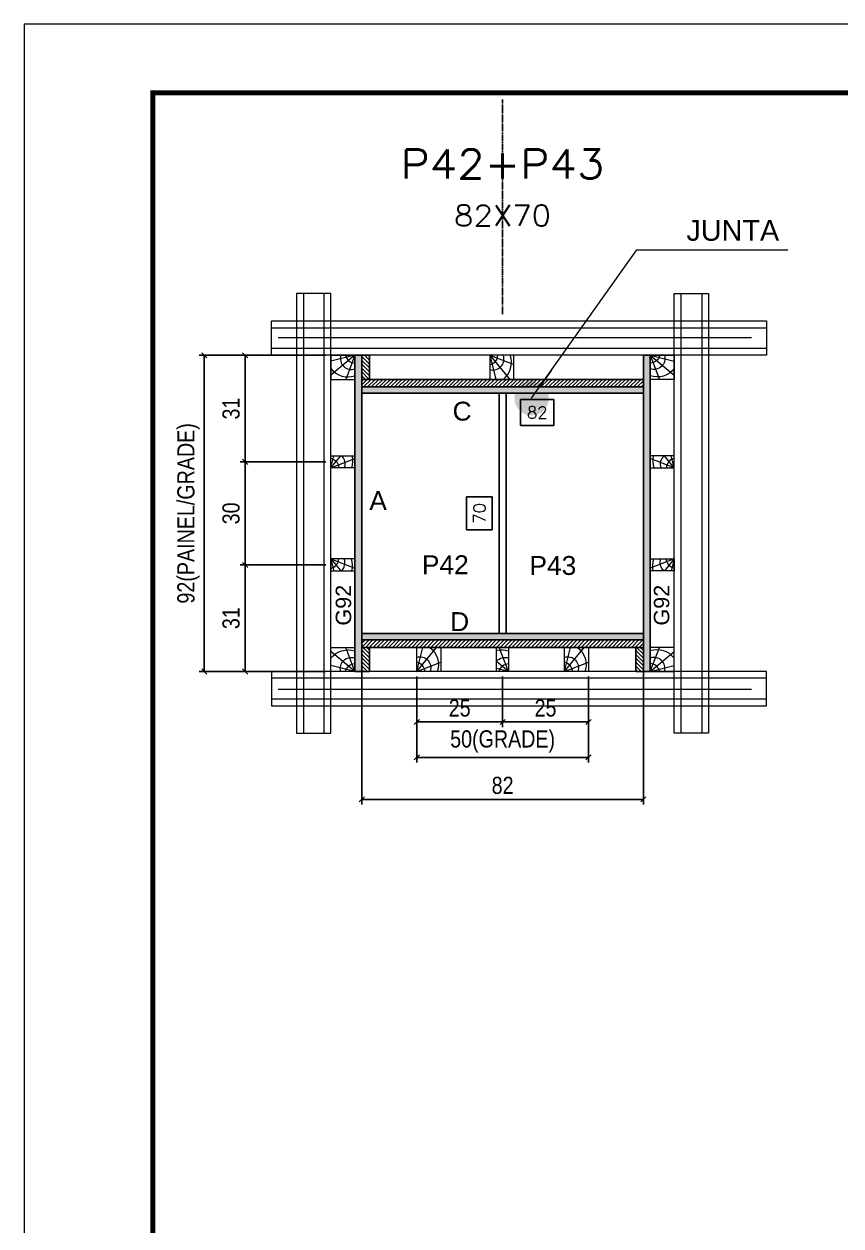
# Model space of a CAD drawing. Extents: x 2949 to 9203, y -16089 to 12527.
# Drawn here: x 6133 to 6608, y 8381 to 9081 of the extents above; entities that cross this region are included whole.
import ezdxf
from ezdxf.enums import TextEntityAlignment as Align

# ---------------------------------------------------------------- set-up
doc = ezdxf.new("R2010")
doc.units = 0
doc.linetypes.add('DASHED', pattern=[0.75, 0.5, -0.25])
doc.linetypes.add('HIDDEN', pattern=[0.375, 0.25, -0.125])
for name, color, linetype in [('CHAPA', 1, 'Continuous'), ('COTA', 241, 'Continuous'), ('MEIO_PONT', 93, 'Continuous'), ('Painéis', 200, 'Continuous'), ('SARRAFO', 251, 'Continuous'), ('Texto de Titulo', 7, 'Continuous'), ('Texto Qtd Sarr', 242, 'Continuous'), ('TEXTO_GERAL', 7, 'Continuous')]:
    doc.layers.add(name, color=color, linetype=linetype)
for name, color, linetype, lineweight in [('Folhas', 255, 'Continuous', 9), ('Hachura', 251, 'Continuous', 9), ('Madeira', 126, 'Continuous', 18), ('Perfil Metálico', 224, 'Continuous', 18), ('SARRAFO DE PRESSAO', 251, 'DASHED', 9), ('Texto Seção', 7, 'Continuous', 15)]:
    doc.layers.add(name, color=color, linetype=linetype, lineweight=lineweight)
doc.styles.add('ARIAL', font='arial.ttf')
doc.styles.add('COTA TECNICA 2X', font='techl___.ttf', dxfattribs={"height": 10})
doc.styles.add('ROMANS', font='romans.shx')
doc.styles.add('SANSSERIF', font='sas_____.pfb')
doc.styles.get("Standard").update_dxf_attribs({"font": 'arial.ttf'})
doc.dimstyles.new('3x', dxfattribs={"dimtxt": 10, "dimasz": 5, "dimexe": 7, "dimexo": 5, "dimgap": 4, "dimtad": 1, "dimdec": 4, "dimlfac": 0.333333, "dimdsep": 46, "dimtxsty": 'Standard', "dimblk": 'DOT', "dimcen": 0.09, "dimclrd": 1, "dimclre": 1, "dimclrt": 2, "dimadec": 0, "dimazin": 2, "dimtfac": 1, "dimtdec": 4, "dimtmove": 0, "dimatfit": 3, "dimldrblk": 'DOT', "dimfxl": 1, "dimtolj": 1, "dimtzin": 0, "dimlwd": 9, "dimlwe": 9, "dimarcsym": 0})
doc.dimstyles.new('SECAO PILAR', dxfattribs={"dimtxt": 10, "dimasz": 3, "dimexe": 3, "dimexo": 3, "dimgap": 3, "dimtad": 1, "dimdec": 1, "dimlfac": 0.5, "dimzin": 12, "dimdsep": 46, "dimtxsty": 'COTA TECNICA 2X', "dimblk1": 'OBLIQUE', "dimblk2": 'OBLIQUE', "dimsah": 1, "dimcen": 0.9, "dimclrd": 256, "dimclre": 256, "dimclrt": 256, "dimadec": 1, "dimazin": 3, "dimtfac": 1, "dimtdec": 1, "dimtmove": 0, "dimatfit": 3, "dimfxl": 1, "dimtolj": 1, "dimtzin": 12, "dimarcsym": 0})
doc.dimstyles.new('SECÇÃO 2', dxfattribs={"dimtxt": 7, "dimasz": 6, "dimexe": 0.18, "dimexo": 2, "dimgap": -4, "dimtad": 3, "dimdec": 1, "dimlfac": 0.5, "dimzin": 12, "dimdsep": 46, "dimtxsty": 'ROMANS', "dimblk": 'ARCHTICK', "dimcen": 0.09, "dimse1": 1, "dimse2": 1, "dimsd1": 1, "dimsd2": 1, "dimclrd": 180, "dimclre": 5, "dimclrt": 1, "dimadec": 0, "dimazin": 3, "dimtfac": 1, "dimtdec": 1, "dimtofl": 0, "dimtmove": 0, "dimatfit": 3, "dimldrblk": 'ARCHTICK', "dimfxl": 1, "dimtolj": 1, "dimtzin": 0, "dimarcsym": 0})
pattern_1 = [(135, (-16562.0793, 18207.1393), (-1.12253202, -1.12253202), [])]
pattern_2 = [(45, (15898.2807, 31613.9956), (-1.12253202, 1.12253202), [])]

# ---------------------------------------------------------------- blocks, each defined once
blk = doc.blocks.new('9999999999')
at = {"layer": 'Folhas'}
blk.add_lwpolyline([(98138.98, 34190.21), (99623.98, 34190.21), (99623.98, 35240.21), (98138.98, 35240.21)], close=True, dxfattribs=at)
at = {"layer": 'Folhas', "color": 30, "const_width": 3}
blk.add_lwpolyline([(98213.98, 34230.21), (99583.98, 34230.21), (99583.98, 35200.21), (98213.98, 35200.21)], close=True, dxfattribs=at)
blk = doc.blocks.new('*D3529')
at = {"layer": 'COTA', "color": 180, "lineweight": -2, "transparency": 16777216}
for p, q in [((6405.33, 8805.85), (6390.33, 8805.85)), ((6390.33, 8805.85), (6390.33, 8786.52)), ((6405.33, 8786.52), (6405.33, 8805.85)), ((6390.33, 8786.52), (6405.33, 8786.52))]:
    blk.add_line(p, q, dxfattribs=at)
at = {"layer": 'Defpoints', "color": 0, "transparency": 16777216}
for p in [(6329.33, 8866.19), (6329.33, 8726.19), (6409.33, 8726.19)]:
    blk.add_point(p, dxfattribs=at)
at = {"layer": 'COTA', "color": 1, "transparency": 16777216, "insert": (6397.83, 8796.19), "char_height": 7, "attachment_point": 5, "rotation": 90, "style": 'ROMANS'}
blk.add_mtext('\\A1;70', dxfattribs=at)
blk = doc.blocks.new('_ArchTick')
at = {"color": 0, "linetype": 'ByBlock', "const_width": 0.15}
blk.add_lwpolyline([(-0.5, -0.5), (0.5, 0.5)], dxfattribs=at)
blk = doc.blocks.new('*D3530')
at = {"layer": 'COTA', "color": 180, "lineweight": -2, "transparency": 16777216}
for p, q in [((6441.18, 8862.39), (6421.84, 8862.39)), ((6421.84, 8862.39), (6421.84, 8847.39)), ((6441.18, 8847.39), (6441.18, 8862.39)), ((6421.84, 8847.39), (6441.18, 8847.39))]:
    blk.add_line(p, q, dxfattribs=at)
at = {"layer": 'Defpoints', "color": 0, "transparency": 16777216}
for p in [(6329.33, 8866.19), (6493.33, 8866.19), (6493.33, 8843.39)]:
    blk.add_point(p, dxfattribs=at)
at = {"layer": 'COTA', "color": 1, "transparency": 16777216, "insert": (6431.51, 8854.89), "char_height": 7, "attachment_point": 5, "style": 'ROMANS'}
blk.add_mtext('\\A1;82', dxfattribs=at)
blk = doc.blocks.new('titulo1')
at = {"layer": 'Defpoints', "color": 252, "linetype": 'HIDDEN', "ltscale": 2}
blk.add_line((0, 0), (0, 125), dxfattribs=at)
at = {"layer": 'Defpoints', "style": 'ROMANS', "oblique": 15}
blk.add_attdef('FOLHA', text='', height=10, dxfattribs=at).set_placement((0, 15.58), align=Align.MIDDLE_CENTER)
at = {"layer": 'Texto Qtd Sarr', "color": 3, "style": 'ROMANS', "oblique": 15}
for tag, height, p in [('TITULO', 17, (0, 71.45)), ('SEÇÃO', 12, (0, 41.55))]:
    blk.add_attdef(tag, text='', height=height, dxfattribs=at).set_placement(p, align=Align.MIDDLE_CENTER)
blk = doc.blocks.new('_Oblique')
at = {"color": 0, "linetype": 'ByBlock', "lineweight": -2}
blk.add_line((-0.5, -0.5), (0.5, 0.5), dxfattribs=at)
blk = doc.blocks.new('*D3531')
at = {"layer": 'COTA', "lineweight": -2, "transparency": 16777216}
for p, q in [((6308.33, 8888.19), (6234.55, 8888.19)), ((6237.55, 8888.19), (6237.55, 8704.19)), ((6308.33, 8704.19), (6234.55, 8704.19))]:
    blk.add_line(p, q, dxfattribs=at)
at = {"layer": 'Defpoints', "color": 0, "transparency": 16777216}
for p in [(6311.33, 8888.19), (6237.55, 8704.19), (6311.33, 8704.19)]:
    blk.add_point(p, dxfattribs=at)
at = {"layer": 'COTA', "lineweight": -2, "transparency": 16777216, "xscale": 3, "yscale": 3, "zscale": 3}
for p, rotation in [((6237.55, 8888.19), 90), ((6237.55, 8704.19), 270)]:
    blk.add_blockref('_Oblique', p, dxfattribs=dict(at, rotation=rotation))
at = {"layer": 'COTA', "transparency": 16777216, "insert": (6228.33, 8796.19), "char_height": 10, "attachment_point": 5, "rotation": 90, "style": 'COTA TECNICA 2X'}
blk.add_mtext('\\A1;92(PAINEL/GRADE)', dxfattribs=at)
blk = doc.blocks.new('*D3532')
at = {"layer": 'COTA', "lineweight": -2, "transparency": 16777216}
for p, q in [((6308.33, 8766.19), (6258.39, 8766.19)), ((6261.39, 8766.19), (6261.39, 8704.19)), ((6308.33, 8704.19), (6258.39, 8704.19))]:
    blk.add_line(p, q, dxfattribs=at)
at = {"layer": 'Defpoints', "color": 0, "transparency": 16777216}
for p in [(6311.33, 8766.19), (6261.39, 8704.19), (6311.33, 8704.19)]:
    blk.add_point(p, dxfattribs=at)
at = {"layer": 'COTA', "lineweight": -2, "transparency": 16777216, "xscale": 3, "yscale": 3, "zscale": 3}
for p, rotation in [((6261.39, 8766.19), 90), ((6261.39, 8704.19), 270)]:
    blk.add_blockref('_Oblique', p, dxfattribs=dict(at, rotation=rotation))
at = {"layer": 'COTA', "transparency": 16777216, "insert": (6253.17, 8735.19), "char_height": 10, "attachment_point": 5, "rotation": 90, "style": 'COTA TECNICA 2X'}
blk.add_mtext('\\A1;31', dxfattribs=at)
blk = doc.blocks.new('PONTALETE')
at = {"layer": 'Madeira'}
for q in [(2.71, 7), (7, 5.76), (7, 1.74)]:
    blk.add_line((0, 0), q, dxfattribs=at)
blk.add_lwpolyline([(0, 0), (7, 0), (7, 7), (0, 7)], close=True, dxfattribs=at)
for centre, radius, start, end in [((2.04, 0.06), 6.23, 37.2818, 109.0913), ((1.09, 0.9), 3.19, 343.603, 109.9847), ((-0.21, -0.78), 3.09, 14.6322, 86.0383)]:
    blk.add_arc(centre, radius, start, end, dxfattribs=at)
blk = doc.blocks.new('MEIO PONTALETE')
at = {"layer": 'Madeira'}
for q in [(2.71, 7), (3.5, 2.88), (3.5, 0.87)]:
    blk.add_line((0, 0), q, dxfattribs=at)
blk.add_lwpolyline([(0, 0), (3.5, 0), (3.5, 7), (0, 7)], close=True, dxfattribs=at)
for centre, radius, start, end in [((2.04, 0.06), 6.23, 76.4499, 109.0913), ((1.09, 0.9), 3.19, 40.9063, 109.9847), ((-0.21, -0.78), 3.09, 14.6322, 86.0383)]:
    blk.add_arc(centre, radius, start, end, dxfattribs=at)
blk = doc.blocks.new('*D3533')
at = {"layer": 'COTA', "lineweight": -2, "transparency": 16777216}
for p, q in [((6308.33, 8888.19), (6258.39, 8888.19)), ((6261.39, 8888.19), (6261.39, 8826.19)), ((6308.33, 8826.19), (6258.39, 8826.19))]:
    blk.add_line(p, q, dxfattribs=at)
at = {"layer": 'Defpoints', "color": 0, "transparency": 16777216}
for p in [(6311.33, 8888.19), (6261.39, 8826.19), (6311.33, 8826.19)]:
    blk.add_point(p, dxfattribs=at)
at = {"layer": 'COTA', "lineweight": -2, "transparency": 16777216, "xscale": 3, "yscale": 3, "zscale": 3}
for p, rotation in [((6261.39, 8888.19), 90), ((6261.39, 8826.19), 270)]:
    blk.add_blockref('_Oblique', p, dxfattribs=dict(at, rotation=rotation))
at = {"layer": 'COTA', "transparency": 16777216, "insert": (6253.17, 8857.19), "char_height": 10, "attachment_point": 5, "rotation": 90, "style": 'COTA TECNICA 2X'}
blk.add_mtext('\\A1;31', dxfattribs=at)
blk = doc.blocks.new('*D3534')
at = {"layer": 'COTA', "lineweight": -2, "transparency": 16777216}
for p, q in [((6308.33, 8826.19), (6258.39, 8826.19)), ((6261.39, 8826.19), (6261.39, 8766.19)), ((6308.33, 8766.19), (6258.39, 8766.19))]:
    blk.add_line(p, q, dxfattribs=at)
at = {"layer": 'Defpoints', "color": 0, "transparency": 16777216}
for p in [(6311.33, 8826.19), (6261.39, 8766.19), (6311.33, 8766.19)]:
    blk.add_point(p, dxfattribs=at)
at = {"layer": 'COTA', "lineweight": -2, "transparency": 16777216, "xscale": 3, "yscale": 3, "zscale": 3}
for p, rotation in [((6261.39, 8826.19), 90), ((6261.39, 8766.19), 270)]:
    blk.add_blockref('_Oblique', p, dxfattribs=dict(at, rotation=rotation))
at = {"layer": 'COTA', "transparency": 16777216, "insert": (6253.17, 8796.19), "char_height": 10, "attachment_point": 5, "rotation": 90, "style": 'COTA TECNICA 2X'}
blk.add_mtext('\\A1;30', dxfattribs=at)
blk = doc.blocks.new('*D3552')
at = {"layer": 'COTA', "lineweight": -2, "transparency": 16777216}
for p, q in [((6329.33, 8719.59), (6329.33, 8626.72)), ((6493.33, 8719.59), (6493.33, 8626.72)), ((6329.33, 8629.72), (6493.33, 8629.72))]:
    blk.add_line(p, q, dxfattribs=at)
at = {"layer": 'Defpoints', "color": 0, "transparency": 16777216}
for p in [(6329.33, 8722.59), (6493.33, 8722.59), (6493.33, 8629.72)]:
    blk.add_point(p, dxfattribs=at)
at = {"layer": 'COTA', "lineweight": -2, "transparency": 16777216, "xscale": 3, "yscale": 3, "zscale": 3, "rotation": 180}
blk.add_blockref('_Oblique', (6329.33, 8629.72), dxfattribs=at)
at = {"layer": 'COTA', "lineweight": -2, "transparency": 16777216, "xscale": 3, "yscale": 3, "zscale": 3}
blk.add_blockref('_Oblique', (6493.33, 8629.72), dxfattribs=at)
at = {"layer": 'COTA', "transparency": 16777216, "insert": (6411.33, 8637.81), "char_height": 10, "attachment_point": 5, "style": 'COTA TECNICA 2X'}
blk.add_mtext('\\A1;82', dxfattribs=at)
blk = doc.blocks.new('_Dot')
at = {"color": 0, "linetype": 'ByBlock', "lineweight": -2}
blk.add_line((-0.5, 0), (-1, 0), dxfattribs=at)
at = {"color": 0, "linetype": 'ByBlock', "const_width": 0.5}
blk.add_lwpolyline([(-0.25, 0, 1), (0.25, 0, 1)], format="xyb", close=True, dxfattribs=at)
blk = doc.blocks.new('*D3707')
at = {"layer": 'COTA', "lineweight": -2, "transparency": 16777216}
for p, q in [((6361.33, 8701.19), (6361.33, 8671.76)), ((6411.33, 8701.19), (6411.33, 8671.76)), ((6361.33, 8674.76), (6411.33, 8674.76))]:
    blk.add_line(p, q, dxfattribs=at)
at = {"layer": 'Defpoints', "color": 0, "transparency": 16777216}
for p in [(6361.33, 8704.19), (6411.33, 8704.19), (6411.33, 8674.76)]:
    blk.add_point(p, dxfattribs=at)
at = {"layer": 'COTA', "lineweight": -2, "transparency": 16777216, "xscale": 3, "yscale": 3, "zscale": 3, "rotation": 180}
blk.add_blockref('_Oblique', (6361.33, 8674.76), dxfattribs=at)
at = {"layer": 'COTA', "lineweight": -2, "transparency": 16777216, "xscale": 3, "yscale": 3, "zscale": 3}
blk.add_blockref('_Oblique', (6411.33, 8674.76), dxfattribs=at)
at = {"layer": 'COTA', "transparency": 16777216, "insert": (6386.33, 8682.87), "char_height": 10, "attachment_point": 5, "style": 'COTA TECNICA 2X'}
blk.add_mtext('\\A1;25', dxfattribs=at)
blk = doc.blocks.new('*D3708')
at = {"layer": 'COTA', "lineweight": -2, "transparency": 16777216}
for p, q in [((6411.33, 8701.19), (6411.33, 8671.76)), ((6461.33, 8701.19), (6461.33, 8671.76)), ((6411.33, 8674.76), (6461.33, 8674.76))]:
    blk.add_line(p, q, dxfattribs=at)
at = {"layer": 'Defpoints', "color": 0, "transparency": 16777216}
for p in [(6411.33, 8704.19), (6461.33, 8704.19), (6461.33, 8674.76)]:
    blk.add_point(p, dxfattribs=at)
at = {"layer": 'COTA', "lineweight": -2, "transparency": 16777216, "xscale": 3, "yscale": 3, "zscale": 3, "rotation": 180}
blk.add_blockref('_Oblique', (6411.33, 8674.76), dxfattribs=at)
at = {"layer": 'COTA', "lineweight": -2, "transparency": 16777216, "xscale": 3, "yscale": 3, "zscale": 3}
blk.add_blockref('_Oblique', (6461.33, 8674.76), dxfattribs=at)
at = {"layer": 'COTA', "transparency": 16777216, "insert": (6436.33, 8682.87), "char_height": 10, "attachment_point": 5, "style": 'COTA TECNICA 2X'}
blk.add_mtext('\\A1;25', dxfattribs=at)
blk = doc.blocks.new('*D3709')
at = {"layer": 'COTA', "lineweight": -2, "transparency": 16777216}
for p, q in [((6361.33, 8701.19), (6361.33, 8651.19)), ((6461.33, 8701.19), (6461.33, 8651.19)), ((6361.33, 8654.19), (6461.33, 8654.19))]:
    blk.add_line(p, q, dxfattribs=at)
at = {"layer": 'Defpoints', "color": 0, "transparency": 16777216}
for p in [(6361.33, 8704.19), (6461.33, 8704.19), (6461.33, 8654.19)]:
    blk.add_point(p, dxfattribs=at)
at = {"layer": 'COTA', "lineweight": -2, "transparency": 16777216, "xscale": 3, "yscale": 3, "zscale": 3, "rotation": 180}
blk.add_blockref('_Oblique', (6361.33, 8654.19), dxfattribs=at)
at = {"layer": 'COTA', "lineweight": -2, "transparency": 16777216, "xscale": 3, "yscale": 3, "zscale": 3}
blk.add_blockref('_Oblique', (6461.33, 8654.19), dxfattribs=at)
at = {"layer": 'COTA', "transparency": 16777216, "insert": (6411.33, 8663.41), "char_height": 10, "attachment_point": 5, "style": 'COTA TECNICA 2X'}
blk.add_mtext('\\A1;50(GRADE)', dxfattribs=at)

msp = doc.modelspace()

# ---------------------------------------------------------------- hatches: boundary and pattern name
at = {"layer": 'Hachura'}
h = msp.add_hatch(color=256, dxfattribs=at)
h.dxf.hatch_style = 1
h.paths.add_polyline_path([(6329.33, 8704.19), (6325.33, 8704.19), (6325.33, 8888.19), (6329.33, 8888.19)])
h = msp.add_hatch(color=256, dxfattribs=at)
h.dxf.hatch_style = 1
h.paths.add_polyline_path([(6329.33, 8704.19), (6325.33, 8704.19), (6325.33, 8888.19), (6329.33, 8888.19)])
h = msp.add_hatch(dxfattribs=at)
h.set_pattern_fill('ANSI31', color=256, scale=0.5, angle=90, style=0)
h.set_pattern_definition([(135, (-16562.0793, 18012.1393), (-1.12253202, -1.12253202), [])])
h.paths.add_polyline_path([(6329.33, 8874.19), (6333.73, 8874.19), (6333.73, 8888.19), (6329.33, 8888.19)])
h = msp.add_hatch(color=256, dxfattribs=at)
h.dxf.hatch_style = 1
h.paths.add_polyline_path([(6493.33, 8704.19), (6497.33, 8704.19), (6497.33, 8888.19), (6493.33, 8888.19)])
h = msp.add_hatch(dxfattribs=at)
h.set_pattern_fill('ANSI31', color=256, scale=0.5, style=0)
h.set_pattern_definition(pattern_2)
h.paths.add_polyline_path([(6493.33, 8869.79), (6493.33, 8874.19), (6329.33, 8874.19), (6329.33, 8869.79)])
h = msp.add_hatch(color=256, dxfattribs=at)
h.dxf.hatch_style = 1
h.paths.add_polyline_path([(6329.33, 8869.79), (6329.33, 8866.19), (6493.33, 8866.19), (6493.33, 8869.79)])
h = msp.add_hatch(color=256, dxfattribs=at)
h.dxf.hatch_style = 1
h.paths.add_polyline_path([(6329.33, 8869.79), (6329.33, 8866.19), (6493.33, 8866.19), (6493.33, 8869.79)])
h = msp.add_hatch(color=256, dxfattribs=at)
h.dxf.hatch_style = 1
h.paths.add_polyline_path([(6329.33, 8726.19), (6329.33, 8722.59), (6493.33, 8722.59), (6493.33, 8726.19)])
h = msp.add_hatch(color=256, dxfattribs=at)
h.dxf.hatch_style = 1
h.paths.add_polyline_path([(6329.33, 8726.19), (6329.33, 8722.59), (6493.33, 8722.59), (6493.33, 8726.19)])
h = msp.add_hatch(dxfattribs=at)
h.set_pattern_fill('ANSI31', color=256, scale=0.5, style=0)
h.set_pattern_definition(pattern_2)
h.paths.add_polyline_path([(6493.33, 8722.59), (6493.33, 8718.19), (6329.33, 8718.19), (6329.33, 8722.59)])
h = msp.add_hatch(dxfattribs=at)
h.set_pattern_fill('ANSI31', color=256, scale=0.5, angle=90, style=0)
h.set_pattern_definition(pattern_1)
h.paths.add_polyline_path([(6329.33, 8718.19), (6333.73, 8718.19), (6333.73, 8704.19), (6329.33, 8704.19)])
h = msp.add_hatch(dxfattribs=at)
h.set_pattern_fill('ANSI31', color=256, scale=0.5, angle=90, style=0)
h.set_pattern_definition(pattern_1)
h.paths.add_polyline_path([(6493.33, 8718.19), (6488.93, 8718.19), (6488.93, 8704.19), (6493.33, 8704.19)])

# ---------------------------------------------------------------- linework, layer by layer
at = {"layer": 'CHAPA'}
for p, q in [((6409.33, 8726.19), (6409.33, 8866.19)), ((6413.33, 8726.19), (6413.33, 8866.19))]:
    msp.add_line(p, q, dxfattribs=at)
for points in [[(6329.33, 8704.19), (6325.33, 8704.19), (6325.33, 8888.19), (6329.33, 8888.19)], [(6329.33, 8704.19), (6325.33, 8704.19), (6325.33, 8888.19), (6329.33, 8888.19)], [(6493.33, 8704.19), (6497.33, 8704.19), (6497.33, 8888.19), (6493.33, 8888.19)], [(6329.33, 8869.79), (6329.33, 8866.19), (6493.33, 8866.19), (6493.33, 8869.79)], [(6329.33, 8869.79), (6329.33, 8866.19), (6493.33, 8866.19), (6493.33, 8869.79)], [(6329.33, 8726.19), (6329.33, 8722.59), (6493.33, 8722.59), (6493.33, 8726.19)], [(6329.33, 8726.19), (6329.33, 8722.59), (6493.33, 8722.59), (6493.33, 8726.19)]]:
    msp.add_lwpolyline(points, close=True, dxfattribs=at)
at = {"layer": 'Hachura'}
for p, q in [((6280.53, 8898.48), (6556.33, 8898.49)), ((6280.53, 8693.89), (6556.33, 8693.89))]:
    msp.add_line(p, q, dxfattribs=at)
at = {"layer": 'Madeira'}
for points in [[(6325.33, 8704.19), (6311.33, 8704.19), (6311.33, 8888.19), (6325.33, 8888.19)], [(6497.33, 8704.19), (6511.33, 8704.19), (6511.33, 8888.19), (6497.33, 8888.19)], [(6361.33, 8704.19), (6361.33, 8718.19), (6461.33, 8718.19), (6461.33, 8704.19)]]:
    msp.add_lwpolyline(points, close=True, dxfattribs=at)
at = {"layer": 'Painéis'}
msp.add_lwpolyline([(6493.33, 8866.19), (6329.33, 8866.19), (6329.33, 8726.19), (6493.33, 8726.19)], close=True, dxfattribs=at)
at = {"layer": 'Perfil Metálico'}
for points in [[(6291.33, 8668.19), (6311.33, 8668.19), (6311.33, 8924.19), (6291.33, 8924.19)], [(6307.33, 8924.19), (6295.33, 8924.19), (6295.33, 8668.19), (6307.33, 8668.19)], [(6531.33, 8668.19), (6511.33, 8668.19), (6511.33, 8924.19), (6531.33, 8924.19)], [(6515.33, 8924.19), (6527.33, 8924.19), (6527.33, 8668.19), (6515.33, 8668.19)], [(6276.71, 8888.19), (6276.71, 8908.19), (6565.05, 8908.19), (6565.05, 8888.19)], [(6565.05, 8904.19), (6565.05, 8892.19), (6276.71, 8892.19), (6276.71, 8904.19)], [(6276.71, 8704.19), (6276.71, 8684.19), (6565.05, 8684.19), (6565.05, 8704.19)], [(6565.05, 8688.19), (6565.05, 8700.19), (6276.71, 8700.19), (6276.71, 8688.19)]]:
    msp.add_lwpolyline(points, close=True, dxfattribs=at)
at = {"layer": 'SARRAFO'}
for points in [[(6333.73, 8888.19), (6333.73, 8874.19), (6329.33, 8874.19), (6329.33, 8888.19)], [(6329.33, 8874.19), (6493.33, 8874.19), (6493.33, 8869.79), (6329.33, 8869.79)], [(6329.33, 8718.19), (6493.33, 8718.19), (6493.33, 8722.59), (6329.33, 8722.59)], [(6333.73, 8704.19), (6333.73, 8718.19), (6329.33, 8718.19), (6329.33, 8704.19)], [(6488.93, 8704.19), (6488.93, 8718.19), (6493.33, 8718.19), (6493.33, 8704.19)]]:
    msp.add_lwpolyline(points, close=True, dxfattribs=at)

# ---------------------------------------------------------------- block references
at = {"layer": 'MEIO_PONT'}
for name, p, xscale, yscale, zscale, rotation in [('PONTALETE', (6325.33, 8888.19), 2, 2, 2, 180), ('PONTALETE', (6403.93, 8888.19), 2, 2, 2, 270), ('PONTALETE', (6497.33, 8888.19), -2, 2, 2, 180), ('MEIO PONTALETE', (6311.33, 8822.69), -1.999999997962732, 1.999999997962732, 1.999999997962732, 270), ('MEIO PONTALETE', (6511.33, 8822.69), 1.999999997962732, 1.999999997962732, 1.999999997962732, 90.00000000000001), ('MEIO PONTALETE', (6311.33, 8769.69), 1.999999997962732, 1.999999997962732, 1.999999997962732, 270), ('MEIO PONTALETE', (6511.33, 8769.69), -1.999999997962732, 1.999999997962732, 1.999999997962732, 90), ('PONTALETE', (6361.33, 8704.19), -2, 2, 2, 270), ('PONTALETE', (6447.33, 8704.19), -2, 2, 2, 270)]:
    msp.add_blockref(name, p, dxfattribs=dict(at, xscale=xscale, yscale=yscale, zscale=zscale, rotation=rotation))
for name, p, xscale, yscale, zscale in [('PONTALETE', (6325.33, 8704.19), -2, 2, 2), ('MEIO PONTALETE', (6414.83, 8704.19), -1.999999997962732, 1.999999997962732, 1.999999997962732), ('PONTALETE', (6497.33, 8704.19), 2, 2, 2)]:
    msp.add_blockref(name, p, dxfattribs=dict(at, xscale=xscale, yscale=yscale, zscale=zscale))
at = {"layer": 'SARRAFO DE PRESSAO', "color": 6, "linetype": 'ByBlock'}
msp.add_blockref('9999999999', (-92006.44, -26159.2), dxfattribs=at)
at = {"layer": 'Texto Seção'}
ref = msp.add_blockref('titulo1', (6411.33, 8912.06), dxfattribs=at)
ref.add_attrib('TITULO', 'P42+P43', dxfattribs={"layer": 'Texto de Titulo', "color": 7, "height": 17, "style": 'ROMANS', "width": 1.1}).set_placement((6411.33, 8999.56), align=Align.MIDDLE_CENTER)
ref.add_attrib('SEÇÃO', '82X70', dxfattribs={"layer": 'Texto de Titulo', "color": 7, "height": 12, "style": 'ROMANS', "width": 1.1}).set_placement((6411.33, 8969.56), align=Align.MIDDLE_CENTER)

# ---------------------------------------------------------------- texts
at = {"color": 0, "linetype": 'Continuous', "ltscale": 5, "style": 'ARIAL'}
msp.add_text('JUNTA', height=12, dxfattribs=at).set_placement((6518.44, 8954.86))
at = {"layer": 'TEXTO_GERAL', "style": 'ARIAL'}
for s, p in [('C', (6387.74, 8855.69)), ('A', (6338.79, 8803.63)), ('P42', (6377.97, 8766.3)), ('P43', (6440.59, 8765.86)), ('D', (6386.33, 8733.19))]:
    msp.add_text(s, height=11, dxfattribs=at).set_placement(p, align=Align.MIDDLE_CENTER)
at = {"layer": 'TEXTO_GERAL', "color": 0, "linetype": 'Continuous', "style": 'SANSSERIF'}
for p in [(6318.6, 8730.85), (6503.93, 8730.85)]:
    msp.add_text('G92', height=9, rotation=90, dxfattribs=at).set_placement(p, align=Align.MIDDLE_LEFT)

# ---------------------------------------------------------------- dimensions: what is measured, and where the dimension line sits
at = {"layer": 'COTA'}
dim = msp.add_linear_dim(base=(6237.55, 8704.19), p1=(6311.33, 8888.19), p2=(6311.33, 8704.19), angle=270, text='<>(PAINEL/GRADE)', dimstyle='SECAO PILAR', dxfattribs=at)
dim.commit()
dim.dimension.update_dxf_attribs({"geometry": '*D3531', "text_midpoint": (6228.33, 8796.19)})
for base, p1, p2, picture, middle in [((6261.39, 8826.19), (6311.33, 8888.19), (6311.33, 8826.19), '*D3533', (6253.17, 8857.19)), ((6261.39, 8766.19), (6311.33, 8826.19), (6311.33, 8766.19), '*D3534', (6253.17, 8796.19)), ((6261.39, 8704.19), (6311.33, 8766.19), (6311.33, 8704.19), '*D3532', (6253.17, 8735.19))]:
    dim = msp.add_linear_dim(base=base, p1=p1, p2=p2, angle=270, dimstyle='SECAO PILAR', dxfattribs=at)
    dim.commit()
    dim.dimension.update_dxf_attribs({"geometry": picture, "text_midpoint": middle})
dim = msp.add_linear_dim(base=(6409.33, 8726.19), p1=(6329.33, 8866.19), p2=(6329.33, 8726.19), angle=270, dimstyle='SECÇÃO 2', dxfattribs=at)
dim.commit()
dim.dimension.update_dxf_attribs({"geometry": '*D3529', "text_midpoint": (6409.33, 8796.19), "dimtype": 160})
dim = msp.add_linear_dim(base=(6493.33, 8843.39), p1=(6329.33, 8866.19), p2=(6493.33, 8866.19), dimstyle='SECÇÃO 2', dxfattribs=at)
dim.commit()
dim.dimension.update_dxf_attribs({"geometry": '*D3530', "text_midpoint": (6431.51, 8843.39), "dimtype": 160})
for base, p1, p2, picture, middle in [((6493.33, 8629.72), (6329.33, 8722.59), (6493.33, 8722.59), '*D3552', (6411.33, 8637.81)), ((6411.33, 8674.76), (6361.33, 8704.19), (6411.33, 8704.19), '*D3707', (6386.33, 8682.87)), ((6461.33, 8674.76), (6411.33, 8704.19), (6461.33, 8704.19), '*D3708', (6436.33, 8682.87))]:
    dim = msp.add_linear_dim(base=base, p1=p1, p2=p2, dimstyle='SECAO PILAR', dxfattribs=at)
    dim.commit()
    dim.dimension.update_dxf_attribs({"geometry": picture, "text_midpoint": middle})
dim = msp.add_linear_dim(base=(6461.33, 8654.19), p1=(6361.33, 8704.19), p2=(6461.33, 8704.19), text='<>(GRADE)', dimstyle='SECAO PILAR', dxfattribs=at)
dim.commit()
dim.dimension.update_dxf_attribs({"geometry": '*D3709', "text_midpoint": (6411.33, 8663.41)})

# ---------------------------------------------------------------- leaders
msp.add_leader([(6428.25, 8863.18), (6489.53, 8949.61), (6577.53, 8949.61)], dimstyle='3x', override={"dimasz": 20})

doc.saveas('drawing.dxf')
